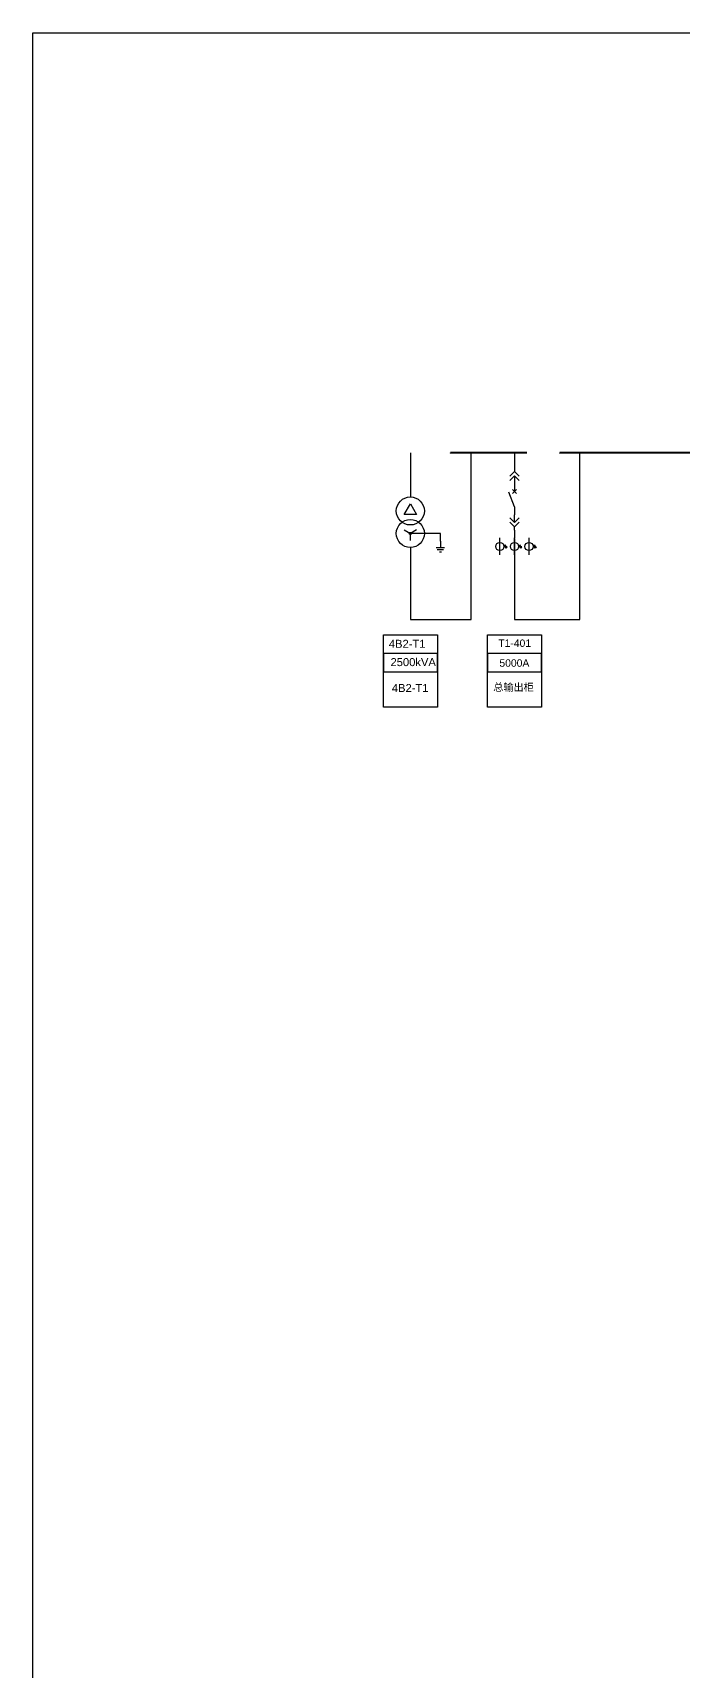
# Model space of a CAD drawing. Header units: millimetres. Extents: x -3460 to -460, y 6070 to 9130.
# Drawn here: x -1465.7 to -1403.1, y 6648.8 to 6806.5 of the extents above; entities that cross this region are included whole.
import ezdxf
from ezdxf.enums import TextEntityAlignment as Align

# ---------------------------------------------------------------- set-up
doc = ezdxf.new("R2010")
doc.units = ezdxf.units.MM
doc.header["$LTSCALE"] = 1000
doc.header["$MEASUREMENT"] = 0
doc.linetypes.add('CENTER', pattern=[2, 1.25, -0.25, 0.25, -0.25])
doc.linetypes.add('CONTINOUS', pattern=[0])
doc.styles.get("Standard").update_dxf_attribs({"font": 'arial.ttf'})

# ---------------------------------------------------------------- blocks, each defined once
blk = doc.blocks.new('DYDQAA05')
at = {"color": 0}
blk.add_lwpolyline([(0, 0), (0, -7)], dxfattribs=at)
blk = doc.blocks.new('DYDQAA03')
at = {"color": 0}
for points in [[(0, 0), (0, -1.5)], [(-2.12, -3.62), (0, -1.5)], [(-2.12, -5.62), (0, -3.5)], [(2.12, -3.62), (0, -1.5)], [(2.12, -5.62), (0, -3.5)], [(0, -3.5), (0, -7)]]:
    blk.add_lwpolyline(points, dxfattribs=at)
blk = doc.blocks.new('DYDQAA09')
at = {"color": 0}
blk.add_lwpolyline([(0, 0), (0, -3.5)], dxfattribs=at)
blk.add_lwpolyline([(0, 0), (0, -3.5)], dxfattribs=at)
blk.add_lwpolyline([(0, 0), (0, -3.5)], dxfattribs=at)
blk.add_lwpolyline([(0, 0), (0, -3.5)], dxfattribs=at)
blk.add_lwpolyline([(0, 0), (0, -3.5)], dxfattribs=at)
blk.add_lwpolyline([(0, 0), (0, -3.5)], dxfattribs=at)
blk.add_lwpolyline([(0, 0), (0, -3.5)], dxfattribs=at)
blk.add_lwpolyline([(0, 0), (0, -3.5)], dxfattribs=at)
blk.add_lwpolyline([(0, 0), (0, -3.5)], dxfattribs=at)
blk = doc.blocks.new('DYDQ0201')
at = {"color": 0}
for points in [[(0.86, -0.86), (-0.86, 0.86)], [(-0.86, -0.86), (0.86, 0.86)], [(0, -7), (-2.61, -0.37)]]:
    blk.add_lwpolyline(points, dxfattribs=at)
blk = doc.blocks.new('DYDQAA04')
at = {"color": 0}
for points in [[(0, -3.5), (0, 0)], [(-2.12, -1.38), (0, -3.5)], [(-2.12, -3.38), (0, -5.5)], [(2.12, -1.38), (0, -3.5)], [(2.12, -3.38), (0, -5.5)], [(0, -7), (0, -5.5)]]:
    blk.add_lwpolyline(points, dxfattribs=at)
blk = doc.blocks.new('A$C03DD39B5')
for p, q in [((417, 475), (283, 392)), ((417, 422), (283, 339)), ((350, 333), (350, 467))]:
    blk.add_line(p, q)
blk.add_lwpolyline([(700, 167), (0, 167)])
blk.add_circle((350, 167), 167)

msp = doc.modelspace()

# ---------------------------------------------------------------- linework, layer by layer
at = {"color": 0}
for p, q in [((-1429.32, 6766.07, 805.38), (-1429.32, 6761.82, -3805.55)), ((-1423.46, 6750.04, -3805.55), (-1423.46, 6766.07, -2020.17)), ((-1429.9, 6760.13, -3805.55), (-1429.32, 6761.15, -3805.55)), ((-1429.9, 6760.13, -3805.55), (-1429.32, 6761.15, -3805.55)), ((-1429.32, 6761.15, -3805.55), (-1428.73, 6760.13, -3805.55)), ((-1428.73, 6760.13, -3805.55), (-1429.9, 6760.13, -3805.55)), ((-1429.9, 6758.64, -3805.55), (-1429.32, 6758.3, -3805.55)), ((-1429.33, 6758.41, -3805.55), (-1429.42, 6758.31, -3805.55)), ((-1429.28, 6758.4, -3805.55), (-1429.41, 6758.27, -3805.55)), ((-1429.36, 6758.4, -3805.55), (-1429.41, 6758.35, -3805.55)), ((-1429.27, 6758.39, -3805.55), (-1429.41, 6758.25, -3805.55)), ((-1429.24, 6758.37, -3805.55), (-1429.38, 6758.23, -3805.55)), ((-1429.23, 6758.36, -3805.55), (-1429.37, 6758.22, -3805.55)), ((-1429.22, 6758.32, -3805.55), (-1429.34, 6758.2, -3805.55)), ((-1428.73, 6758.64, -3805.55), (-1429.32, 6758.3, -3805.55)), ((-1429.32, 6757.63, -3805.55), (-1429.32, 6758.3, -3805.55)), ((-1426.43, 6758.3, -3805.55), (-1429.32, 6758.3, -3805.55)), ((-1429.22, 6758.3, -3805.55), (-1429.31, 6758.2, -3805.55)), ((-1429.32, 6756.95, -3805.55), (-1429.32, 6750.04, -3805.55)), ((-1426.84, 6756.95, -3805.55), (-1426.02, 6756.95, -3805.55)), ((-1426.73, 6756.75, -3805.55), (-1426.12, 6756.75, -3805.55)), ((-1426.53, 6756.55, -3805.55), (-1426.33, 6756.55, -3805.55)), ((-1429.32, 6750.04, -3805.55), (-1423.46, 6750.04, -3805.55))]:
    msp.add_line(p, q, dxfattribs=at)
for p, q in [((-1413, 6750.04, -2020.17), (-1413, 6766.07, -2020.17)), ((-1419.3, 6757.83, -2020.17), (-1419.3, 6756.19, -2020.17)), ((-1419.3, 6756.19, -2020.17), (-1419.3, 6750.04, -2020.17)), ((-1419.3, 6750.04, -2020.17), (-1413, 6750.04, -2020.17))]:
    msp.add_line(p, q)
at = {"color": 0, "linetype": 'CENTER', "ltscale": 0.5}
msp.add_line((-1426.43, 6757.56, -3805.55), (-1426.43, 6758.3, -3805.55), dxfattribs=at)
at = {"color": 1, "lineweight": 30, "ltscale": 0.002916}
msp.add_lwpolyline([(-1465.66, 6806.47), (-1111.46, 6806.47), (-1111.46, 6490.78), (-1465.66, 6490.78)], close=True, dxfattribs=at)
at = {"color": 1, "lineweight": 40, "ltscale": 100, "elevation": -2020.17}
for points in [[(-1418.1, 6766.07), (-1425.47, 6766.07), (-1425.47, 6766.07)], [(-1295.57, 6766.07), (-1414.93, 6766.07), (-1414.93, 6766.07)]]:
    msp.add_lwpolyline(points, dxfattribs=at)
at = {"color": 0, "elevation": -3805.55}
msp.add_lwpolyline([(-1426.43, 6757.56), (-1426.43, 6756.95)], dxfattribs=at)
for points, elevation in [([(-1431.92, 6748.55), (-1426.71, 6748.55), (-1426.71, 6741.6), (-1431.92, 6741.6)], 746.03), ([(-1421.91, 6748.55), (-1416.7, 6748.55), (-1416.7, 6741.6), (-1421.91, 6741.6)], -2838.1), ([(-1431.92, 6745), (-1426.71, 6745), (-1426.71, 6746.74), (-1431.92, 6746.74)], 746.03), ([(-1421.91, 6745), (-1416.7, 6745), (-1416.7, 6746.74), (-1421.91, 6746.74)], -2838.1)]:
    msp.add_lwpolyline(points, close=True, dxfattribs=dict(elevation=elevation))
at = {"color": 0, "linetype": 'CONTINOUS'}
for centre in [(-1429.32, 6760.47, -3805.55), (-1429.32, 6758.3, -3805.55)]:
    msp.add_circle(centre, 1.35, dxfattribs=at)
at = {"color": 0}
msp.add_circle((-1429.32, 6758.3, -3805.55), 0.101, dxfattribs=at)

# ---------------------------------------------------------------- block references
at = {"xscale": 0.2128954749704126, "yscale": 0.2128954749704126, "zscale": 0.2128954749704126}
for name, p in [('DYDQAA05', (-1419.3, 6766.07, -4221.38)), ('DYDQAA03', (-1419.3, 6764.58, -4221.38)), ('DYDQ0201', (-1419.3, 6762.34, -4221.38)), ('DYDQAA09', (-1419.3, 6763.09, -4221.38)), ('DYDQAA04', (-1419.3, 6760.11, -4221.38)), ('DYDQAA09', (-1419.3, 6760.85, -4221.38)), ('DYDQAA09', (-1419.3, 6758.62, -4221.38))]:
    msp.add_blockref(name, p, dxfattribs=at)
at = {"linetype": 'Continuous', "xscale": 0.002338875, "yscale": 0.002338875, "zscale": 0.002338875, "rotation": 270}
for p in [(-1421.1, 6757.87, -2020.17), (-1419.69, 6757.87, -2020.17), (-1418.29, 6757.87, -2020.17)]:
    msp.add_blockref('A$C03DD39B5', p, dxfattribs=at)

# ---------------------------------------------------------------- texts
at = {"lineweight": 0}
for s, p in [('T1-401', (-1419.28, 6747.39, -4221.38)), ('5000A', (-1419.31, 6745.48, -4221.38)), ('总输出柜', (-1419.39, 6743.15, -4221.38))]:
    msp.add_text(s, height=0.713, dxfattribs=at).set_placement(p, align=Align.CENTER)
at = {"width": 1.1343, "attachment_point": 1}
for s, insert, char_height in [('4B2-T1', (-1431.39, 6748.07, 4745.99), 0.77), ('{\\H0.7x;2500\\H1.000003x;kVA\\P', (-1431.23, 6746.31, -542.35), 1.1), ('4B2-T1', (-1431.1, 6743.82, 4745.99), 0.77)]:
    msp.add_mtext(s, dxfattribs=dict(at, insert=insert, char_height=char_height))

doc.saveas('drawing.dxf')
